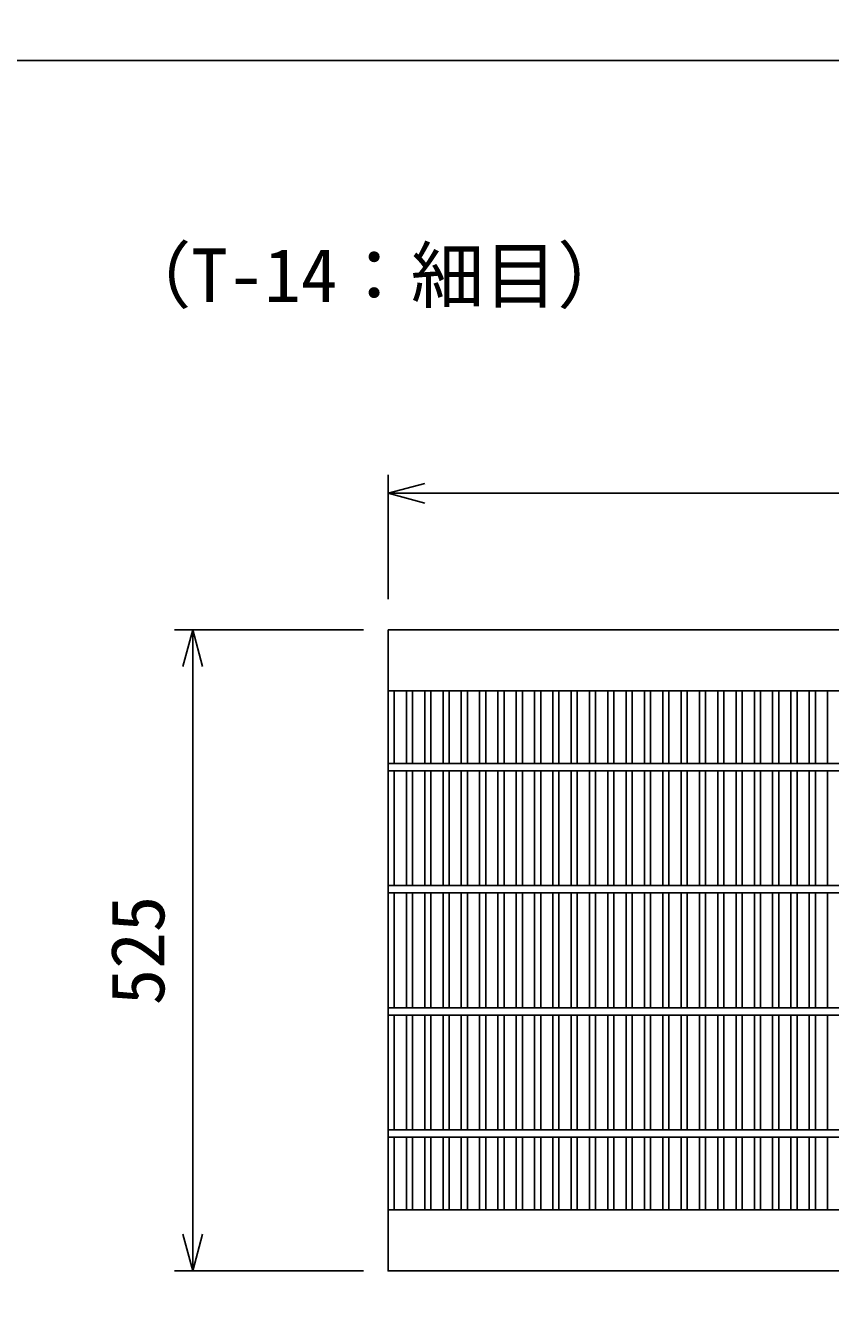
# Model space of a CAD drawing. Units: millimetres, scale not verified. Extents: x -25200 to 25200, y -8910 to 8910.
# Drawn here: x -7174 to -6514, y -2788 to -1750 of the extents above; entities that cross this region are included whole.
import ezdxf
from ezdxf.enums import TextEntityAlignment as Align

# ---------------------------------------------------------------- set-up
doc = ezdxf.new("R2010")
doc.units = ezdxf.units.MM
doc.header["$LTSCALE"] = 30
for name, color, linetype, lineweight in [('0-0_DIM', 7, 'Continuous', 25), ('0-2_HATCH', 6, 'Continuous', 25), ('0-6_TXT', 7, 'Continuous', 25)]:
    doc.layers.add(name, color=color, linetype=linetype, lineweight=lineweight)
doc.styles.add('ＭＳ ゴシック', font='')
doc.styles.get('ＭＳ ゴシック').set_extended_font_data('MS Gothic')

msp = doc.modelspace()

# ---------------------------------------------------------------- linework, layer by layer
at = {"layer": '0-0_DIM'}
for p, q in [((-6876.52, -2219.78), (-6876.52, -2118.19)), ((-5881.52, -2133.19), (-6876.52, -2133.19)), ((-6896.52, -2245.01), (-7051.52, -2245.01)), ((-7036.52, -2245.01), (-7036.52, -2770.01)), ((-6896.52, -2770.01), (-7051.52, -2770.01))]:
    msp.add_line(p, q, dxfattribs=at)
for points in [[(-6846.52, -2141.23), (-6876.52, -2133.19), (-6846.52, -2125.16)], [(-7044.56, -2275.01), (-7036.52, -2245.01), (-7028.48, -2275.01)], [(-7028.48, -2740.01), (-7036.52, -2770.01), (-7044.56, -2740.01)]]:
    msp.add_lwpolyline(points, dxfattribs=at)
at = {"layer": '0-2_HATCH'}
for p, q in [((-6876.52, -2295.01), (-5881.52, -2295.01)), ((-6871.52, -2295.01), (-6871.52, -2354.51)), ((-6861.52, -2295.01), (-6861.52, -2354.51)), ((-6856.52, -2295.01), (-6856.52, -2354.51)), ((-6846.52, -2295.01), (-6846.52, -2354.51)), ((-6841.52, -2295.01), (-6841.52, -2354.51)), ((-6831.52, -2295.01), (-6831.52, -2354.51)), ((-6826.52, -2295.01), (-6826.52, -2354.51)), ((-6816.52, -2295.01), (-6816.52, -2354.51)), ((-6811.52, -2295.01), (-6811.52, -2354.51)), ((-6801.52, -2295.01), (-6801.52, -2354.51)), ((-6796.52, -2295.01), (-6796.52, -2354.51)), ((-6786.52, -2295.01), (-6786.52, -2354.51)), ((-6781.52, -2295.01), (-6781.52, -2354.51)), ((-6771.52, -2295.01), (-6771.52, -2354.51)), ((-6766.52, -2295.01), (-6766.52, -2354.51)), ((-6756.52, -2295.01), (-6756.52, -2354.51)), ((-6751.52, -2295.01), (-6751.52, -2354.51)), ((-6741.52, -2295.01), (-6741.52, -2354.51)), ((-6736.52, -2295.01), (-6736.52, -2354.51)), ((-6726.52, -2295.01), (-6726.52, -2354.51)), ((-6721.52, -2295.01), (-6721.52, -2354.51)), ((-6711.52, -2295.01), (-6711.52, -2354.51)), ((-6706.52, -2295.01), (-6706.52, -2354.51)), ((-6696.52, -2295.01), (-6696.52, -2354.51)), ((-6691.52, -2295.01), (-6691.52, -2354.51)), ((-6681.52, -2295.01), (-6681.52, -2354.51)), ((-6676.52, -2295.01), (-6676.52, -2354.51)), ((-6666.52, -2295.01), (-6666.52, -2354.51)), ((-6661.52, -2295.01), (-6661.52, -2354.51)), ((-6651.52, -2295.01), (-6651.52, -2354.51)), ((-6646.52, -2295.01), (-6646.52, -2354.51)), ((-6636.52, -2295.01), (-6636.52, -2354.51)), ((-6631.52, -2295.01), (-6631.52, -2354.51)), ((-6621.52, -2295.01), (-6621.52, -2354.51)), ((-6616.52, -2295.01), (-6616.52, -2354.51)), ((-6606.52, -2295.01), (-6606.52, -2354.51)), ((-6601.52, -2295.01), (-6601.52, -2354.51)), ((-6591.52, -2295.01), (-6591.52, -2354.51)), ((-6586.52, -2295.01), (-6586.52, -2354.51)), ((-6576.52, -2295.01), (-6576.52, -2354.51)), ((-6571.52, -2295.01), (-6571.52, -2354.51)), ((-6561.52, -2295.01), (-6561.52, -2354.51)), ((-6556.52, -2295.01), (-6556.52, -2354.51)), ((-6546.52, -2295.01), (-6546.52, -2354.51)), ((-6541.52, -2295.01), (-6541.52, -2354.51)), ((-6531.52, -2295.01), (-6531.52, -2354.51)), ((-6526.52, -2295.01), (-6526.52, -2354.51)), ((-6516.52, -2295.01), (-6516.52, -2354.51)), ((-5881.52, -2354.51), (-6876.52, -2354.51)), ((-5881.52, -2360.51), (-6876.52, -2360.51)), ((-6871.52, -2360.51), (-6871.52, -2454.51)), ((-6861.52, -2360.51), (-6861.52, -2454.51)), ((-6856.52, -2360.51), (-6856.52, -2454.51)), ((-6846.52, -2360.51), (-6846.52, -2454.51)), ((-6841.52, -2360.51), (-6841.52, -2454.51)), ((-6831.52, -2360.51), (-6831.52, -2454.51)), ((-6826.52, -2360.51), (-6826.52, -2454.51)), ((-6816.52, -2360.51), (-6816.52, -2454.51)), ((-6811.52, -2360.51), (-6811.52, -2454.51)), ((-6801.52, -2360.51), (-6801.52, -2454.51)), ((-6796.52, -2360.51), (-6796.52, -2454.51)), ((-6786.52, -2360.51), (-6786.52, -2454.51)), ((-6781.52, -2360.51), (-6781.52, -2454.51)), ((-6771.52, -2360.51), (-6771.52, -2454.51)), ((-6766.52, -2360.51), (-6766.52, -2454.51)), ((-6756.52, -2360.51), (-6756.52, -2454.51)), ((-6751.52, -2360.51), (-6751.52, -2454.51)), ((-6741.52, -2360.51), (-6741.52, -2454.51)), ((-6736.52, -2360.51), (-6736.52, -2454.51)), ((-6726.52, -2360.51), (-6726.52, -2454.51)), ((-6721.52, -2360.51), (-6721.52, -2454.51)), ((-6711.52, -2360.51), (-6711.52, -2454.51)), ((-6706.52, -2360.51), (-6706.52, -2454.51)), ((-6696.52, -2360.51), (-6696.52, -2454.51)), ((-6691.52, -2360.51), (-6691.52, -2454.51)), ((-6681.52, -2360.51), (-6681.52, -2454.51)), ((-6676.52, -2360.51), (-6676.52, -2454.51)), ((-6666.52, -2360.51), (-6666.52, -2454.51)), ((-6661.52, -2360.51), (-6661.52, -2454.51)), ((-6651.52, -2360.51), (-6651.52, -2454.51)), ((-6646.52, -2360.51), (-6646.52, -2454.51)), ((-6636.52, -2360.51), (-6636.52, -2454.51)), ((-6631.52, -2360.51), (-6631.52, -2454.51)), ((-6621.52, -2360.51), (-6621.52, -2454.51)), ((-6616.52, -2360.51), (-6616.52, -2454.51)), ((-6606.52, -2360.51), (-6606.52, -2454.51)), ((-6601.52, -2360.51), (-6601.52, -2454.51)), ((-6591.52, -2360.51), (-6591.52, -2454.51)), ((-6586.52, -2360.51), (-6586.52, -2454.51)), ((-6576.52, -2360.51), (-6576.52, -2454.51)), ((-6571.52, -2360.51), (-6571.52, -2454.51)), ((-6561.52, -2360.51), (-6561.52, -2454.51)), ((-6556.52, -2360.51), (-6556.52, -2454.51)), ((-6546.52, -2360.51), (-6546.52, -2454.51)), ((-6541.52, -2360.51), (-6541.52, -2454.51)), ((-6531.52, -2360.51), (-6531.52, -2454.51)), ((-6526.52, -2360.51), (-6526.52, -2454.51)), ((-6516.52, -2360.51), (-6516.52, -2454.51)), ((-5881.52, -2454.51), (-6876.52, -2454.51)), ((-5881.52, -2460.51), (-6876.52, -2460.51)), ((-6871.52, -2460.51), (-6871.52, -2554.51)), ((-6861.52, -2460.51), (-6861.52, -2554.51)), ((-6856.52, -2460.51), (-6856.52, -2554.51)), ((-6846.52, -2460.51), (-6846.52, -2554.51)), ((-6841.52, -2460.51), (-6841.52, -2554.51)), ((-6831.52, -2460.51), (-6831.52, -2554.51)), ((-6826.52, -2460.51), (-6826.52, -2554.51)), ((-6816.52, -2460.51), (-6816.52, -2554.51)), ((-6811.52, -2460.51), (-6811.52, -2554.51)), ((-6801.52, -2460.51), (-6801.52, -2554.51)), ((-6796.52, -2460.51), (-6796.52, -2554.51)), ((-6786.52, -2460.51), (-6786.52, -2554.51)), ((-6781.52, -2460.51), (-6781.52, -2554.51)), ((-6771.52, -2460.51), (-6771.52, -2554.51)), ((-6766.52, -2460.51), (-6766.52, -2554.51)), ((-6756.52, -2460.51), (-6756.52, -2554.51)), ((-6751.52, -2460.51), (-6751.52, -2554.51)), ((-6741.52, -2460.51), (-6741.52, -2554.51)), ((-6736.52, -2460.51), (-6736.52, -2554.51)), ((-6726.52, -2460.51), (-6726.52, -2554.51)), ((-6721.52, -2460.51), (-6721.52, -2554.51)), ((-6711.52, -2460.51), (-6711.52, -2554.51)), ((-6706.52, -2460.51), (-6706.52, -2554.51)), ((-6696.52, -2460.51), (-6696.52, -2554.51)), ((-6691.52, -2460.51), (-6691.52, -2554.51)), ((-6681.52, -2460.51), (-6681.52, -2554.51)), ((-6676.52, -2460.51), (-6676.52, -2554.51)), ((-6666.52, -2460.51), (-6666.52, -2554.51)), ((-6661.52, -2460.51), (-6661.52, -2554.51)), ((-6651.52, -2460.51), (-6651.52, -2554.51)), ((-6646.52, -2460.51), (-6646.52, -2554.51)), ((-6636.52, -2460.51), (-6636.52, -2554.51)), ((-6631.52, -2460.51), (-6631.52, -2554.51)), ((-6621.52, -2460.51), (-6621.52, -2554.51)), ((-6616.52, -2460.51), (-6616.52, -2554.51)), ((-6606.52, -2460.51), (-6606.52, -2554.51)), ((-6601.52, -2460.51), (-6601.52, -2554.51)), ((-6591.52, -2460.51), (-6591.52, -2554.51)), ((-6586.52, -2460.51), (-6586.52, -2554.51)), ((-6576.52, -2460.51), (-6576.52, -2554.51)), ((-6571.52, -2460.51), (-6571.52, -2554.51)), ((-6561.52, -2460.51), (-6561.52, -2554.51)), ((-6556.52, -2460.51), (-6556.52, -2554.51)), ((-6546.52, -2460.51), (-6546.52, -2554.51)), ((-6541.52, -2460.51), (-6541.52, -2554.51)), ((-6531.52, -2460.51), (-6531.52, -2554.51)), ((-6526.52, -2460.51), (-6526.52, -2554.51)), ((-6516.52, -2460.51), (-6516.52, -2554.51)), ((-5881.52, -2554.51), (-6876.52, -2554.51)), ((-5881.52, -2560.51), (-6876.52, -2560.51)), ((-6871.52, -2560.51), (-6871.52, -2654.51)), ((-6861.52, -2560.51), (-6861.52, -2654.51)), ((-6856.52, -2560.51), (-6856.52, -2654.51)), ((-6846.52, -2560.51), (-6846.52, -2654.51)), ((-6841.52, -2560.51), (-6841.52, -2654.51)), ((-6831.52, -2560.51), (-6831.52, -2654.51)), ((-6826.52, -2560.51), (-6826.52, -2654.51)), ((-6816.52, -2560.51), (-6816.52, -2654.51)), ((-6811.52, -2560.51), (-6811.52, -2654.51)), ((-6801.52, -2560.51), (-6801.52, -2654.51)), ((-6796.52, -2560.51), (-6796.52, -2654.51)), ((-6786.52, -2560.51), (-6786.52, -2654.51)), ((-6781.52, -2560.51), (-6781.52, -2654.51)), ((-6771.52, -2560.51), (-6771.52, -2654.51)), ((-6766.52, -2560.51), (-6766.52, -2654.51)), ((-6756.52, -2560.51), (-6756.52, -2654.51)), ((-6751.52, -2560.51), (-6751.52, -2654.51)), ((-6741.52, -2560.51), (-6741.52, -2654.51)), ((-6736.52, -2560.51), (-6736.52, -2654.51)), ((-6726.52, -2560.51), (-6726.52, -2654.51)), ((-6721.52, -2560.51), (-6721.52, -2654.51)), ((-6711.52, -2560.51), (-6711.52, -2654.51)), ((-6706.52, -2560.51), (-6706.52, -2654.51)), ((-6696.52, -2560.51), (-6696.52, -2654.51)), ((-6691.52, -2560.51), (-6691.52, -2654.51)), ((-6681.52, -2560.51), (-6681.52, -2654.51)), ((-6676.52, -2560.51), (-6676.52, -2654.51)), ((-6666.52, -2560.51), (-6666.52, -2654.51)), ((-6661.52, -2560.51), (-6661.52, -2654.51)), ((-6651.52, -2560.51), (-6651.52, -2654.51)), ((-6646.52, -2560.51), (-6646.52, -2654.51)), ((-6636.52, -2560.51), (-6636.52, -2654.51)), ((-6631.52, -2560.51), (-6631.52, -2654.51)), ((-6621.52, -2560.51), (-6621.52, -2654.51)), ((-6616.52, -2560.51), (-6616.52, -2654.51)), ((-6606.52, -2560.51), (-6606.52, -2654.51)), ((-6601.52, -2560.51), (-6601.52, -2654.51)), ((-6591.52, -2560.51), (-6591.52, -2654.51)), ((-6586.52, -2560.51), (-6586.52, -2654.51)), ((-6576.52, -2560.51), (-6576.52, -2654.51)), ((-6571.52, -2560.51), (-6571.52, -2654.51)), ((-6561.52, -2560.51), (-6561.52, -2654.51)), ((-6556.52, -2560.51), (-6556.52, -2654.51)), ((-6546.52, -2560.51), (-6546.52, -2654.51)), ((-6541.52, -2560.51), (-6541.52, -2654.51)), ((-6531.52, -2560.51), (-6531.52, -2654.51)), ((-6526.52, -2560.51), (-6526.52, -2654.51)), ((-6516.52, -2560.51), (-6516.52, -2654.51)), ((-5881.52, -2654.51), (-6876.52, -2654.51)), ((-5881.52, -2660.51), (-6876.52, -2660.51)), ((-6871.52, -2660.51), (-6871.52, -2720.01)), ((-6861.52, -2660.51), (-6861.52, -2720.01)), ((-6856.52, -2660.51), (-6856.52, -2720.01)), ((-6846.52, -2660.51), (-6846.52, -2720.01)), ((-6841.52, -2660.51), (-6841.52, -2720.01)), ((-6831.52, -2660.51), (-6831.52, -2720.01)), ((-6826.52, -2660.51), (-6826.52, -2720.01)), ((-6816.52, -2660.51), (-6816.52, -2720.01)), ((-6811.52, -2660.51), (-6811.52, -2720.01)), ((-6801.52, -2660.51), (-6801.52, -2720.01)), ((-6796.52, -2660.51), (-6796.52, -2720.01)), ((-6786.52, -2660.51), (-6786.52, -2720.01)), ((-6781.52, -2660.51), (-6781.52, -2720.01)), ((-6771.52, -2660.51), (-6771.52, -2720.01)), ((-6766.52, -2660.51), (-6766.52, -2720.01)), ((-6756.52, -2660.51), (-6756.52, -2720.01)), ((-6751.52, -2660.51), (-6751.52, -2720.01)), ((-6741.52, -2660.51), (-6741.52, -2720.01)), ((-6736.52, -2660.51), (-6736.52, -2720.01)), ((-6726.52, -2660.51), (-6726.52, -2720.01)), ((-6721.52, -2660.51), (-6721.52, -2720.01)), ((-6711.52, -2660.51), (-6711.52, -2720.01)), ((-6706.52, -2660.51), (-6706.52, -2720.01)), ((-6696.52, -2660.51), (-6696.52, -2720.01)), ((-6691.52, -2660.51), (-6691.52, -2720.01)), ((-6681.52, -2660.51), (-6681.52, -2720.01)), ((-6676.52, -2660.51), (-6676.52, -2720.01)), ((-6666.52, -2660.51), (-6666.52, -2720.01)), ((-6661.52, -2660.51), (-6661.52, -2720.01)), ((-6651.52, -2660.51), (-6651.52, -2720.01)), ((-6646.52, -2660.51), (-6646.52, -2720.01)), ((-6636.52, -2660.51), (-6636.52, -2720.01)), ((-6631.52, -2660.51), (-6631.52, -2720.01)), ((-6621.52, -2660.51), (-6621.52, -2720.01)), ((-6616.52, -2660.51), (-6616.52, -2720.01)), ((-6606.52, -2660.51), (-6606.52, -2720.01)), ((-6601.52, -2660.51), (-6601.52, -2720.01)), ((-6591.52, -2660.51), (-6591.52, -2720.01)), ((-6586.52, -2660.51), (-6586.52, -2720.01)), ((-6576.52, -2660.51), (-6576.52, -2720.01)), ((-6571.52, -2660.51), (-6571.52, -2720.01)), ((-6561.52, -2660.51), (-6561.52, -2720.01)), ((-6556.52, -2660.51), (-6556.52, -2720.01)), ((-6546.52, -2660.51), (-6546.52, -2720.01)), ((-6541.52, -2660.51), (-6541.52, -2720.01)), ((-6531.52, -2660.51), (-6531.52, -2720.01)), ((-6526.52, -2660.51), (-6526.52, -2720.01)), ((-6516.52, -2660.51), (-6516.52, -2720.01)), ((-5881.52, -2720.01), (-6876.52, -2720.01))]:
    msp.add_line(p, q, dxfattribs=at)
msp.add_lwpolyline([(-6876.52, -2245.01), (-6876.52, -2770.01), (-5881.52, -2770.01), (-5881.52, -2245.01)], close=True, dxfattribs=at)
at = {"layer": '0-6_TXT'}
for points in [[(-9316.68, -1778.68), (-5116.68, -1778.68), (-5116.68, -1618.68), (-9316.68, -1618.68)], [(-7216.68, -7188.51), (-5116.68, -7188.51), (-5116.68, -1778.68), (-7216.68, -1778.68)]]:
    msp.add_lwpolyline(points, close=True, dxfattribs=at)

# ---------------------------------------------------------------- texts
at = {"layer": '0-0_DIM', "style": 'ＭＳ ゴシック'}
msp.add_text('（T-14：細目）', height=43.99, dxfattribs=at).set_placement((-7097.66, -1989.82), align=Align.BOTTOM_LEFT)
msp.add_text('525', height=43.99, rotation=90, dxfattribs=at).set_placement((-7046.52, -2552.51), align=Align.BOTTOM_LEFT)

doc.saveas('drawing.dxf')
